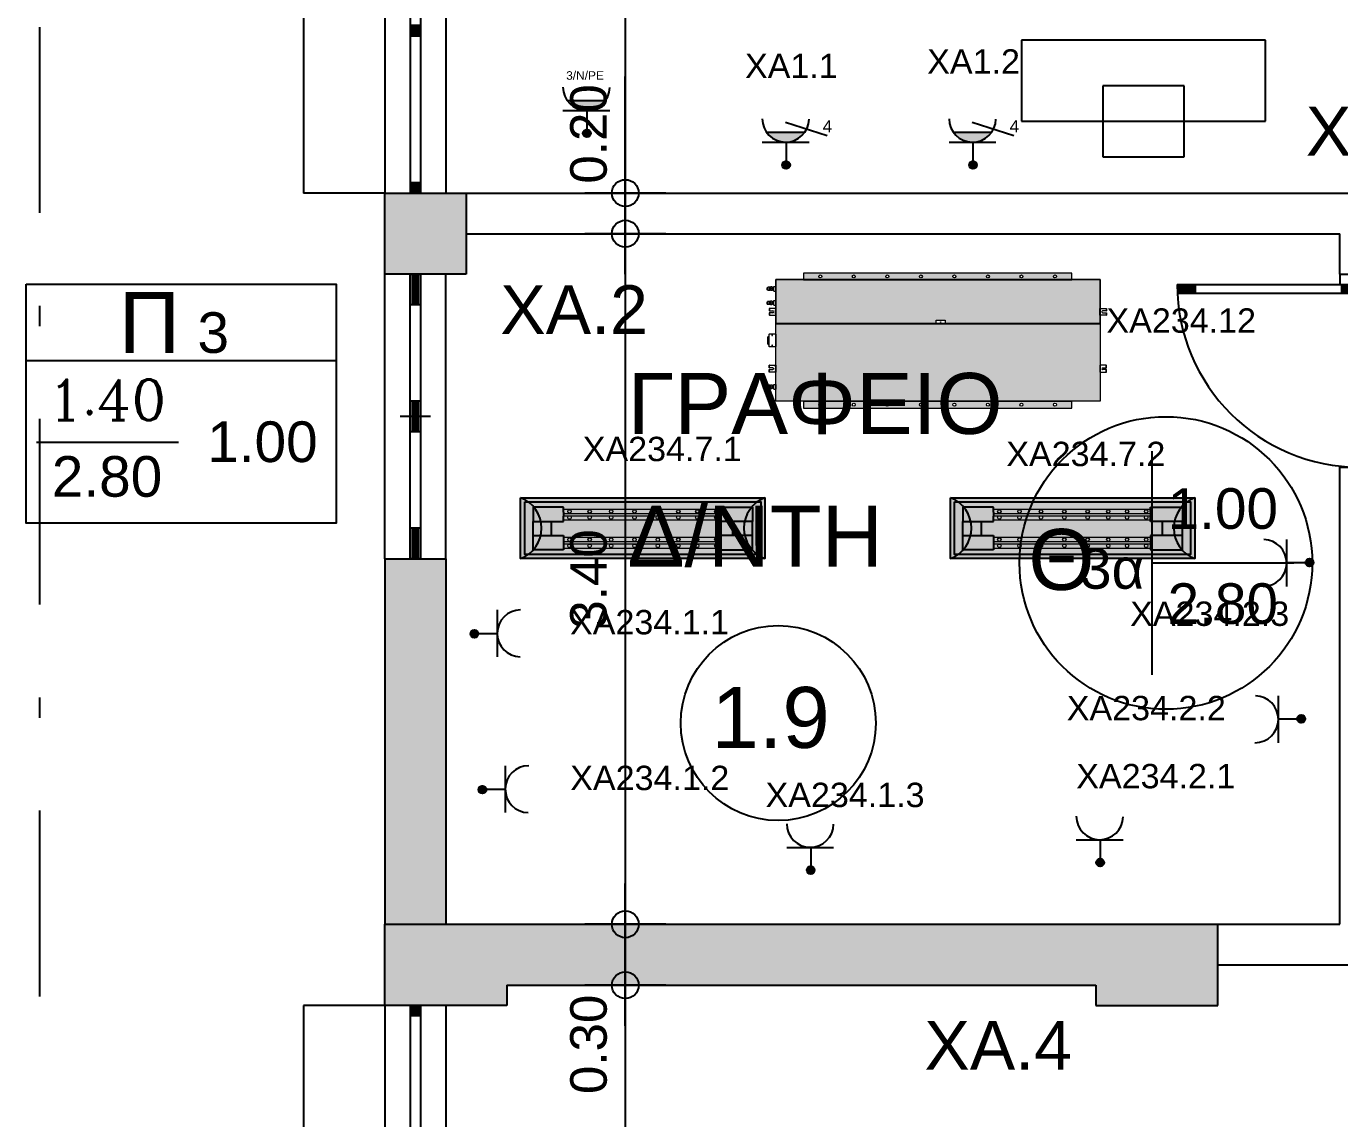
# Model space of a CAD drawing. Header units: metres. Extents: x 0 to 132, y -109 to 310.
# Drawn here: x 20.25 to 26.72, y 111.25 to 116.63 of the extents above; entities that cross this region are included whole.
import ezdxf
from ezdxf.enums import TextEntityAlignment as Align

# ---------------------------------------------------------------- set-up
doc = ezdxf.new("R2010")
doc.units = ezdxf.units.M
doc.header["$LTSCALE"] = 0.036
doc.linetypes.add('DASHDOTX2', pattern=[50.8, 25.4, -12.7, 0, -12.7])
doc.layers.get('0').update_dxf_attribs({"color": 252})
doc.layers.get('Defpoints').update_dxf_attribs({"color": 252})
for name, color, linetype in [('arxitektonika', 254, 'Continuous'), ('DIMBLK', 252, 'Continuous'), ('electext', 20, 'Continuous'), ('Epipla', 252, 'Continuous'), ('HLEK-SYMBOL', 3, 'Continuous'), ('HLEK_FL001_SYMBOLS', 230, 'Continuous'), ('mihanologika text', 20, 'Continuous'), ('Parathira', 252, 'Continuous')]:
    doc.layers.add(name, color=color, linetype=linetype)
doc.layers.add('axel', color=170, linetype='Continuous', lineweight=0)
doc.styles.add('COMU-N', font='arial.ttf')
doc.styles.get("Standard").update_dxf_attribs({"font": 'arial.ttf'})
doc.dimstyles.new('CADWDOT', dxfattribs={"dimscale": 0.1, "dimtxt": 1.8, "dimasz": 0.08, "dimexe": 2, "dimexo": 0, "dimgap": 0.09, "dimtad": 0, "dimrnd": 0.001, "dimzin": 0, "dimdsep": 46, "dimtxsty": 'Standard', "dimblk1": 'ARTDIM', "dimblk2": 'ARTDIM', "dimsah": 1, "dimcen": 0.09, "dimdle": 0.05, "dimse1": 1, "dimse2": 1, "dimadec": 0, "dimazin": 0, "dimtfac": 1, "dimtmove": 0, "dimatfit": 3, "dimldrblk": 'ARTDIM', "dimfxl": 2, "dimtvp": 0.9999, "dimtolj": 1, "dimtzin": 0, "dimarcsym": 0})

# ---------------------------------------------------------------- blocks, each defined once
blk = doc.blocks.new('A$C3D465094')
at = {"layer": 'Parathira'}
for p, q in [((0.175, 0), (0.175, -3.2)), ((0.225, 0), (0.175, 0)), ((0.175, 0), (0.175, -0.05)), ((0.185, 0), (0.185, -0.05)), ((0.195, 0), (0.195, -0.05)), ((0.205, 0), (0.205, -0.05)), ((0.215, 0), (0.215, -0.05)), ((0.225, 0), (0.225, -3.2)), ((0.225, -0.05), (0.225, 0)), ((0.175, -0.05), (0.225, -0.05)), ((0.225, -0.775), (0.175, -0.775)), ((0.175, -0.775), (0.175, -0.825)), ((0.185, -0.775), (0.185, -0.825)), ((0.195, -0.775), (0.195, -0.825)), ((0.205, -0.775), (0.205, -0.825)), ((0.215, -0.775), (0.215, -0.825)), ((0.225, -0.825), (0.225, -0.775)), ((0.175, -0.825), (0.225, -0.825)), ((0.225, -1.575), (0.175, -1.575)), ((0.175, -1.575), (0.175, -1.625)), ((0.185, -1.575), (0.185, -1.625)), ((0.195, -1.575), (0.195, -1.625)), ((0.205, -1.575), (0.205, -1.625)), ((0.215, -1.575), (0.215, -1.625)), ((0.225, -1.625), (0.225, -1.575)), ((0.175, -1.625), (0.225, -1.625)), ((0.225, -2.375), (0.175, -2.375)), ((0.175, -2.375), (0.175, -2.425)), ((0.185, -2.375), (0.185, -2.425)), ((0.195, -2.375), (0.195, -2.425)), ((0.205, -2.375), (0.205, -2.425)), ((0.215, -2.375), (0.215, -2.425)), ((0.225, -2.425), (0.225, -2.375)), ((0.175, -2.425), (0.225, -2.425)), ((0.225, -3.15), (0.175, -3.15)), ((0.175, -3.15), (0.175, -3.2)), ((0.185, -3.15), (0.185, -3.2)), ((0.195, -3.15), (0.195, -3.2)), ((0.205, -3.15), (0.205, -3.2)), ((0.215, -3.15), (0.215, -3.2)), ((0.225, -3.2), (0.225, -3.15)), ((0.175, -3.2), (0.225, -3.2))]:
    blk.add_line(p, q, dxfattribs=at)
blk = doc.blocks.new('A$C4B756684')
at = {"layer": 'Parathira'}
for p, q in [((-0.175, 0), (-0.125, 0)), ((-0.175, -1.4), (-0.175, 0)), ((-0.125, 0), (-0.125, -1.4)), ((-0.165, 0), (-0.165, -0.15)), ((-0.155, 0), (-0.155, -0.15)), ((-0.145, 0), (-0.145, -0.15)), ((-0.135, 0), (-0.135, -0.15)), ((-0.125, -0.15), (-0.175, -0.15)), ((-0.125, -0.625), (-0.175, -0.625)), ((-0.165, -0.625), (-0.165, -0.775)), ((-0.155, -0.625), (-0.155, -0.775)), ((-0.145, -0.625), (-0.145, -0.775)), ((-0.135, -0.625), (-0.135, -0.775)), ((-0.075, -0.7), (-0.225, -0.7)), ((-0.125, -0.775), (-0.175, -0.775)), ((-0.125, -1.25), (-0.175, -1.25)), ((-0.165, -1.25), (-0.165, -1.4)), ((-0.155, -1.25), (-0.155, -1.4)), ((-0.145, -1.25), (-0.145, -1.4)), ((-0.135, -1.25), (-0.135, -1.4)), ((-0.125, -1.4), (-0.175, -1.4))]:
    blk.add_line(p, q, dxfattribs=at)
blk = doc.blocks.new('A$C03CF2789')
at = {"layer": 'Epipla'}
for p, q in [((3.1343, -9.8466), (3.1343, -10.2466)), ((4.3343, -9.8466), (3.1343, -9.8466)), ((4.3343, -10.2466), (4.3343, -9.8466)), ((3.9343, -10.0716), (3.5343, -10.0716)), ((3.5343, -10.0716), (3.5343, -10.4216)), ((3.9343, -10.4216), (3.9343, -10.0716)), ((3.1343, -10.2466), (4.3343, -10.2466)), ((3.5343, -10.4216), (3.9343, -10.4216))]:
    blk.add_line(p, q, dxfattribs=at)
blk = doc.blocks.new('A$C41170526')
at = {"layer": 'Parathira'}
for p, q in [((-0.2, 0), (-0.2, -0.05)), ((0, -0.05), (0, 0)), ((-1, -0.05), (-0.1, -0.05)), ((-0.91, -0.059), (-1, -0.059)), ((-0.91, -0.095), (-0.91, -0.05)), ((-0.2, -0.05), (0, -0.05)), ((-0.19, -0.095), (-0.19, -0.05)), ((-0.1, -0.059), (-0.19, -0.059)), ((-0.1, -0.05), (-0.1, -0.095)), ((-0.91, -0.068), (-0.9998, -0.068)), ((-0.91, -0.077), (-0.9996, -0.077)), ((-0.91, -0.086), (-0.9993, -0.086)), ((-0.1, -0.095), (-0.9989, -0.095)), ((-0.1, -0.068), (-0.19, -0.068)), ((-0.1, -0.077), (-0.19, -0.077)), ((-0.1, -0.086), (-0.19, -0.086)), ((-0.2, -0.95), (0, -0.95)), ((-0.2, -1), (-0.2, -0.95)), ((0, -0.95), (0, -1))]:
    blk.add_line(p, q, dxfattribs=at)
blk.add_arc((-0.1, -0.05), 0.9, 180, 270, dxfattribs=at)
blk = doc.blocks.new('ARTDIM')
at = {"layer": 'DIMBLK'}
for p, q in [((0, -24.9975), (0, 24.9975)), ((-24.9975, 0), (24.9975, 0))]:
    blk.add_line(p, q, dxfattribs=at)
blk.add_circle((0, 0), 8.25, dxfattribs=at)
blk = doc.blocks.new('*D451')
at = {"layer": 'arxitektonika', "color": 0, "lineweight": -2}
blk.add_line((23.2019, 126.1474), (23.2019, 115.8134), dxfattribs=at)
at = {"layer": 'Defpoints', "color": 0, "transparency": 16777216}
for p in [(25.9182, 126.1554), (23.2019, 115.8054), (25.9182, 115.8054)]:
    blk.add_point(p, dxfattribs=at)
at = {"layer": 'arxitektonika', "color": 0, "lineweight": -2, "xscale": 0.008, "yscale": 0.008, "zscale": 0.008}
for p, rotation in [((23.2019, 126.1554), 90), ((23.2019, 115.8054), 270)]:
    blk.add_blockref('ARTDIM', p, dxfattribs=dict(at, rotation=rotation))
at = {"layer": 'arxitektonika', "color": 0, "insert": (23.0219, 120.9804), "char_height": 0.18, "attachment_point": 5, "rotation": 90}
blk.add_mtext('\\A1;10.35', dxfattribs=at)
blk = doc.blocks.new('*D458')
at = {"layer": 'arxitektonika', "color": 0, "lineweight": -2}
blk.add_line((23.2019, 115.5974), (23.2019, 112.2134), dxfattribs=at)
at = {"layer": 'Defpoints', "color": 0, "transparency": 16777216}
for p in [(24.5682, 115.6054), (23.2019, 112.2054), (24.5682, 112.2054)]:
    blk.add_point(p, dxfattribs=at)
at = {"layer": 'arxitektonika', "color": 0, "lineweight": -2, "xscale": 0.008, "yscale": 0.008, "zscale": 0.008}
for p, rotation in [((23.2019, 115.6054), 90), ((23.2019, 112.2054), 270)]:
    blk.add_blockref('ARTDIM', p, dxfattribs=dict(at, rotation=rotation))
at = {"layer": 'arxitektonika', "color": 0, "insert": (23.0219, 113.9054), "char_height": 0.18, "attachment_point": 5, "rotation": 90}
blk.add_mtext('\\A1;3.40', dxfattribs=at)
blk = doc.blocks.new('*D460')
at = {"layer": 'arxitektonika', "color": 0, "lineweight": -2}
for p, q in [((23.2019, 115.8054), (23.2019, 116.38)), ((23.2019, 115.6134), (23.2019, 115.7974))]:
    blk.add_line(p, q, dxfattribs=at)
at = {"layer": 'Defpoints', "color": 0, "transparency": 16777216}
for p in [(23.2019, 115.8054), (24.3682, 115.8054), (24.3682, 115.6054)]:
    blk.add_point(p, dxfattribs=at)
at = {"layer": 'arxitektonika', "color": 0, "lineweight": -2, "xscale": 0.008, "yscale": 0.008, "zscale": 0.008}
for p, rotation in [((23.2019, 115.8054), 90), ((23.2019, 115.6054), 270)]:
    blk.add_blockref('ARTDIM', p, dxfattribs=dict(at, rotation=rotation))
at = {"layer": 'arxitektonika', "color": 0, "insert": (23.0219, 116.0967), "char_height": 0.18, "attachment_point": 5, "rotation": 90}
blk.add_mtext('\\A1;0.20', dxfattribs=at)
blk = doc.blocks.new('*D461')
at = {"layer": 'arxitektonika', "color": 0, "lineweight": -2}
for p, q in [((23.2019, 112.1974), (23.2019, 111.9134)), ((23.2019, 111.9054), (23.2019, 111.3308))]:
    blk.add_line(p, q, dxfattribs=at)
at = {"layer": 'Defpoints', "color": 0, "transparency": 16777216}
for p in [(24.0682, 112.2054), (23.2019, 111.9054), (24.0682, 111.9054)]:
    blk.add_point(p, dxfattribs=at)
at = {"layer": 'arxitektonika', "color": 0, "lineweight": -2, "xscale": 0.008, "yscale": 0.008, "zscale": 0.008}
for p, rotation in [((23.2019, 112.2054), 90), ((23.2019, 111.9054), 270)]:
    blk.add_blockref('ARTDIM', p, dxfattribs=dict(at, rotation=rotation))
at = {"layer": 'arxitektonika', "color": 0, "insert": (23.0219, 111.6141), "char_height": 0.18, "attachment_point": 5, "rotation": 90}
blk.add_mtext('\\A1;0.30', dxfattribs=at)
blk = doc.blocks.new('*D462')
at = {"layer": 'arxitektonika', "color": 0, "lineweight": -2}
blk.add_line((23.2019, 111.8974), (23.2019, 104.8134), dxfattribs=at)
at = {"layer": 'Defpoints', "color": 0, "transparency": 16777216}
for p in [(24.0682, 111.9054), (23.2019, 104.8054), (24.0682, 104.8054)]:
    blk.add_point(p, dxfattribs=at)
at = {"layer": 'arxitektonika', "color": 0, "lineweight": -2, "xscale": 0.008, "yscale": 0.008, "zscale": 0.008}
for p, rotation in [((23.2019, 111.9054), 90), ((23.2019, 104.8054), 270)]:
    blk.add_blockref('ARTDIM', p, dxfattribs=dict(at, rotation=rotation))
at = {"layer": 'arxitektonika', "color": 0, "insert": (23.0219, 108.3554), "char_height": 0.18, "attachment_point": 5, "rotation": 90}
blk.add_mtext('\\A1;7.10', dxfattribs=at)
blk = doc.blocks.new('gJ6_a14')
at = {"linetype": 'Continuous'}
for p, q in [((-0.1176, 0.1119), (0.113, 0.1119)), ((0, 0.1119), (0, 0))]:
    blk.add_line(p, q, dxfattribs=at)
blk.add_arc((-0.0023, 0.2279), 0.1153, 180, 358.95657, dxfattribs=at)
blk = doc.blocks.new('*X789')
at = {"color": 0}
for p, q in [((15.598, 2.587), (15.737, 2.727)), ((15.598, 2.622), (15.702, 2.727)), ((15.601, 2.607), (15.609, 2.616)), ((15.604, 2.646), (15.605, 2.647)), ((15.605, 2.559), (15.765, 2.719)), ((15.605, 2.577), (15.614, 2.585)), ((15.609, 2.652), (15.618, 2.66)), ((15.611, 2.547), (15.618, 2.554)), ((15.614, 2.621), (15.623, 2.63)), ((15.617, 2.536), (15.789, 2.707)), ((15.618, 2.59), (15.627, 2.599)), ((15.623, 2.665), (15.631, 2.674)), ((15.623, 2.559), (15.631, 2.568)), ((15.627, 2.634), (15.636, 2.643)), ((15.627, 2.528), (15.636, 2.537)), ((15.631, 2.603), (15.64, 2.612)), ((15.633, 2.516), (15.808, 2.691)), ((15.636, 2.678), (15.645, 2.687)), ((15.636, 2.572), (15.645, 2.581)), ((15.64, 2.647), (15.649, 2.656)), ((15.64, 2.541), (15.649, 2.55)), ((15.645, 2.616), (15.654, 2.625)), ((15.645, 2.51), (15.654, 2.519)), ((15.649, 2.691), (15.658, 2.7)), ((15.649, 2.585), (15.658, 2.594)), ((15.653, 2.501), (15.824, 2.672)), ((15.654, 2.66), (15.662, 2.669)), ((15.654, 2.554), (15.662, 2.563)), ((15.658, 2.63), (15.667, 2.638)), ((15.658, 2.523), (15.667, 2.532)), ((15.662, 2.705), (15.671, 2.714)), ((15.662, 2.599), (15.671, 2.607)), ((15.664, 2.494), (15.671, 2.501)), ((15.667, 2.674), (15.676, 2.683)), ((15.667, 2.568), (15.676, 2.577)), ((15.671, 2.643), (15.68, 2.652)), ((15.671, 2.537), (15.68, 2.546)), ((15.676, 2.718), (15.678, 2.721)), ((15.676, 2.489), (15.836, 2.648)), ((15.676, 2.612), (15.685, 2.621)), ((15.676, 2.506), (15.685, 2.515)), ((15.68, 2.687), (15.689, 2.696)), ((15.68, 2.581), (15.689, 2.59)), ((15.685, 2.656), (15.693, 2.665)), ((15.685, 2.55), (15.693, 2.559)), ((15.689, 2.625), (15.698, 2.634)), ((15.689, 2.519), (15.698, 2.528)), ((15.693, 2.7), (15.702, 2.709)), ((15.693, 2.594), (15.702, 2.603)), ((15.693, 2.488), (15.702, 2.497)), ((15.698, 2.669), (15.707, 2.678)), ((15.698, 2.563), (15.707, 2.572)), ((15.702, 2.638), (15.711, 2.647)), ((15.702, 2.532), (15.711, 2.541)), ((15.705, 2.482), (15.843, 2.62)), ((15.707, 2.714), (15.715, 2.722)), ((15.707, 2.607), (15.715, 2.616)), ((15.707, 2.501), (15.715, 2.51)), ((15.711, 2.683), (15.72, 2.691)), ((15.711, 2.577), (15.72, 2.585)), ((15.715, 2.652), (15.724, 2.66)), ((15.715, 2.546), (15.724, 2.554)), ((15.72, 2.727), (15.721, 2.728)), ((15.72, 2.621), (15.729, 2.63)), ((15.72, 2.515), (15.729, 2.523)), ((15.724, 2.696), (15.733, 2.705)), ((15.724, 2.59), (15.733, 2.599)), ((15.724, 2.484), (15.733, 2.493)), ((15.729, 2.665), (15.738, 2.674)), ((15.729, 2.559), (15.738, 2.568)), ((15.733, 2.634), (15.742, 2.643)), ((15.733, 2.528), (15.742, 2.537)), ((15.738, 2.709), (15.746, 2.718)), ((15.738, 2.603), (15.746, 2.612)), ((15.738, 2.497), (15.746, 2.506)), ((15.741, 2.482), (15.842, 2.584)), ((15.742, 2.678), (15.751, 2.687)), ((15.742, 2.572), (15.751, 2.581)), ((15.746, 2.647), (15.755, 2.656)), ((15.746, 2.541), (15.755, 2.55)), ((15.751, 2.722), (15.752, 2.724)), ((15.751, 2.616), (15.76, 2.625)), ((15.751, 2.51), (15.76, 2.519)), ((15.755, 2.691), (15.764, 2.7)), ((15.755, 2.585), (15.764, 2.594)), ((15.76, 2.66), (15.768, 2.669)), ((15.76, 2.554), (15.768, 2.563)), ((15.764, 2.63), (15.773, 2.638)), ((15.764, 2.523), (15.773, 2.532)), ((15.768, 2.705), (15.777, 2.714)), ((15.768, 2.599), (15.777, 2.607)), ((15.768, 2.493), (15.777, 2.501)), ((15.773, 2.674), (15.782, 2.683)), ((15.773, 2.568), (15.782, 2.577)), ((15.777, 2.643), (15.786, 2.652)), ((15.777, 2.537), (15.786, 2.546)), ((15.782, 2.612), (15.791, 2.621)), ((15.782, 2.506), (15.791, 2.515)), ((15.786, 2.687), (15.795, 2.696)), ((15.786, 2.581), (15.795, 2.59)), ((15.791, 2.656), (15.799, 2.665)), ((15.791, 2.55), (15.799, 2.559)), ((15.795, 2.625), (15.804, 2.634)), ((15.795, 2.519), (15.804, 2.528)), ((15.799, 2.594), (15.808, 2.603)), ((15.804, 2.669), (15.813, 2.678)), ((15.804, 2.563), (15.813, 2.572)), ((15.808, 2.638), (15.817, 2.647)), ((15.808, 2.532), (15.817, 2.541)), ((15.813, 2.607), (15.822, 2.616)), ((15.817, 2.577), (15.826, 2.585)), ((15.822, 2.652), (15.83, 2.66)), ((15.822, 2.546), (15.83, 2.554)), ((15.826, 2.621), (15.835, 2.63)), ((15.83, 2.59), (15.839, 2.599)), ((15.835, 2.559), (15.835, 2.56)), ((15.839, 2.634), (15.84, 2.635)), ((15.844, 2.603), (15.844, 2.603))]:
    blk.add_line(p, q, dxfattribs=at)
blk = doc.blocks.new('GJ6_A78')
at = {"layer": 'HLEK-SYMBOL', "color": 0, "linetype": 'Continuous'}
blk.add_circle((0, 0), 0.0989, dxfattribs=at)
at = {"layer": 'HLEK-SYMBOL', "color": 0, "xscale": 0.8, "yscale": 0.8, "zscale": 0.8}
blk.add_blockref('*X789', (-12.576, -2.084), dxfattribs=at)
blk = doc.blocks.new('priza')
at = {"layer": 'HLEK_FL001_SYMBOLS', "rotation": 180}
blk.add_blockref('gJ6_a14', (87.4, -100.4952), dxfattribs=at)
at = {"layer": 'HLEK_FL001_SYMBOLS', "xscale": 0.1951472641207488, "yscale": 0.1951472641207488, "zscale": 0.1951472641207488}
blk.add_blockref('GJ6_A78', (87.4, -100.4953), dxfattribs=at)
blk = doc.blocks.new('priza tetrapli stegani')
at = {"layer": 'HLEK_FL001_SYMBOLS', "ltscale": 5}
h = blk.add_hatch(color=256, dxfattribs=at)
h.dxf.hatch_style = 1
h.paths.add_polyline_path([(443.2002, -18.9901, 0.523538), (443.3897, -18.9901)])
for p, q in [((443.2939, -18.9411), (443.4989, -19.0065)), ((443.2002, -18.9901), (443.3897, -18.9901))]:
    blk.add_line(p, q, dxfattribs=at)
at = {"layer": 'HLEK_FL001_SYMBOLS', "rotation": 180}
blk.add_blockref('priza', (530.6972, -119.6475), dxfattribs=at)
at = {"layer": 'HLEK_FL001_SYMBOLS', "ltscale": 5}
blk.add_text('4', height=0.06, dxfattribs=at).set_placement((443.4774, -18.9916))
blk = doc.blocks.new('priza biomixaniki')
at = {"layer": 'HLEK_FL001_SYMBOLS', "ltscale": 5}
h = blk.add_hatch(color=256, dxfattribs=at)
h.dxf.hatch_style = 1
h.paths.add_polyline_path([(443.2002, -18.3534, 0.523538), (443.3897, -18.3534)])
blk.add_line((443.2002, -18.3534), (443.3897, -18.3534), dxfattribs=at)
at = {"layer": 'HLEK_FL001_SYMBOLS', "rotation": 180}
blk.add_blockref('priza', (530.6972, -119.0108), dxfattribs=at)
at = {"layer": 'HLEK_FL001_SYMBOLS', "ltscale": 5}
blk.add_text('3/N/PE', height=0.042, dxfattribs=at).set_placement((443.1953, -18.2517))
blk = doc.blocks.new('led 2x32W 1200x300mm aplo')
at = {"layer": 'HLEK_FL001_SYMBOLS', "linetype": 'Continuous', "lineweight": 0}
h = blk.add_hatch(color=256, dxfattribs=at)
h.dxf.hatch_style = 1
h.paths.add_polyline_path([(45.0962, 61.906), (45.0962, 61.606), (46.2983, 61.606), (46.2983, 61.906)])
h.paths.add_polyline_path([(46.2783, 61.886), (46.2783, 61.626), (45.1162, 61.626), (45.1162, 61.886)], flags=16)
h = blk.add_hatch(color=21, dxfattribs=at)
h.dxf.hatch_style = 1
h.paths.add_polyline_path([(45.1162, 61.626), (46.2783, 61.626), (46.2783, 61.886), (45.1162, 61.886)])
at = {"layer": 'HLEK_FL001_SYMBOLS'}
for p, q in [((45.3071, 61.8596), (45.1571, 61.8596)), ((45.1571, 61.8596), (45.1571, 61.7896)), ((45.3071, 61.8346), (45.3071, 61.8596)), ((45.3071, 61.8346), (45.3071, 61.8146)), ((45.3071, 61.7896), (45.3071, 61.8146)), ((46.0811, 61.8596), (46.2374, 61.8596)), ((46.0811, 61.8346), (46.0811, 61.8596)), ((46.0811, 61.8346), (46.0811, 61.8146)), ((46.0811, 61.7896), (46.0811, 61.8146)), ((46.2374, 61.8596), (46.2374, 61.7896)), ((45.1571, 61.7896), (45.3071, 61.7896)), ((45.1571, 61.7196), (45.1571, 61.7896)), ((45.2471, 61.7896), (45.2471, 61.7196)), ((46.2374, 61.7896), (46.0811, 61.7896)), ((46.1387, 61.7896), (46.1387, 61.7196)), ((46.2374, 61.7196), (46.2374, 61.7896)), ((45.1571, 61.6496), (45.1571, 61.7196)), ((45.1571, 61.7196), (45.3071, 61.7196)), ((45.3071, 61.7196), (45.3071, 61.6946)), ((45.3071, 61.6946), (45.3071, 61.6746)), ((45.3071, 61.6746), (45.3071, 61.6496)), ((46.0811, 61.7196), (46.0811, 61.6946)), ((46.2374, 61.7196), (46.0811, 61.7196)), ((46.0811, 61.6946), (46.0811, 61.6746)), ((46.0811, 61.6746), (46.0811, 61.6496)), ((46.2374, 61.6496), (46.2374, 61.7196)), ((45.3071, 61.6496), (45.1571, 61.6496)), ((46.0811, 61.6496), (46.2374, 61.6496))]:
    blk.add_line(p, q, dxfattribs=at)
at = {"layer": 'HLEK_FL001_SYMBOLS', "linetype": 'Continuous', "lineweight": 0}
for p, q in [((45.307, 61.85), (46.0811, 61.85)), ((45.307, 61.8291), (46.0811, 61.8291)), ((45.307, 61.8176), (46.0811, 61.8176)), ((45.307, 61.7966), (46.0811, 61.7966)), ((45.307, 61.7115), (46.0811, 61.7115)), ((45.307, 61.6905), (46.0811, 61.6905)), ((45.307, 61.6791), (46.0811, 61.6791)), ((45.307, 61.6581), (46.0811, 61.6581))]:
    blk.add_line(p, q, dxfattribs=at)
at = {"layer": 'HLEK_FL001_SYMBOLS'}
for points in [[(45.0962, 61.906), (46.2983, 61.906), (46.2983, 61.606), (45.0962, 61.606)], [(45.1162, 61.886), (46.2783, 61.886), (46.2783, 61.626), (45.1162, 61.626)]]:
    blk.add_lwpolyline(points, close=True, dxfattribs=at)
at = {"layer": 'HLEK_FL001_SYMBOLS', "linetype": 'Continuous', "lineweight": 0}
for centre in [(45.3367, 61.8385), (45.3367, 61.8084), (45.4356, 61.8385), (45.4356, 61.8084), (45.5416, 61.8385), (45.5416, 61.8084), (45.6566, 61.8385), (45.6566, 61.8084), (45.7717, 61.8385), (45.7717, 61.8084), (45.8726, 61.8385), (45.8726, 61.8084), (45.9654, 61.8385), (45.9654, 61.8084), (46.0592, 61.8385), (46.0592, 61.8084), (45.3367, 61.6996), (45.3367, 61.6689), (45.4356, 61.6996), (45.4356, 61.6689), (45.5416, 61.6996), (45.5416, 61.6689), (45.6566, 61.6996), (45.6566, 61.6689), (45.7717, 61.6996), (45.7717, 61.6689), (45.8726, 61.6996), (45.8726, 61.6689), (45.9654, 61.6996), (45.9654, 61.6689), (46.0592, 61.6996), (46.0592, 61.6689)]:
    blk.add_circle(centre, 0.00855, dxfattribs=at)
at = {"layer": 'HLEK_FL001_SYMBOLS'}
for centre, start, end in [((45.0387, 61.756), 290.97637, 69.02363), ((46.3558, 61.756), 110.97637, 249.02363)]:
    blk.add_arc(centre, 0.1606, start, end, dxfattribs=at)
blk = doc.blocks.new('A$C5A126718')
at = {"layer": 'axel'}
for p, q in [((-0.0317, 0.0343), (-0.0317, 0.0321)), ((-0.0301, 0.0343), (-0.0317, 0.0343)), ((-0.0317, 0.0321), (-0.0317, 0.0236)), ((-0.0317, 0.0321), (-0.0301, 0.0321)), ((-0.0317, 0.0236), (-0.0301, 0.0236)), ((-0.0317, 0.0236), (-0.0317, 0.0214)), ((-0.0301, 0.0214), (-0.0317, 0.0214)), ((-0.0301, 0.0129), (-0.0317, 0.0129)), ((-0.0317, 0.0129), (-0.0317, 0.0107)), ((-0.0317, 0.0107), (-0.0301, 0.0107)), ((-0.0317, 0.0107), (-0.0317, 0.0021)), ((-0.0317, 0.0021), (-0.0301, 0.0021)), ((-0.0317, 0.0021), (-0.0317, 0)), ((-0.0301, 0), (-0.0317, 0)), ((-0.0012, 0.0343), (-0.0301, 0.0343)), ((-0.0301, 0.0343), (-0.0301, 0.0321)), ((-0.0301, 0.0321), (-0.0301, 0.0236)), ((-0.0301, 0.0236), (-0.0301, 0.0214)), ((-0.0301, 0.0214), (-0.0131, 0.0214)), ((-0.0301, 0.0129), (-0.0301, 0.0107)), ((-0.0131, 0.0129), (-0.0301, 0.0129)), ((-0.0301, 0.0107), (-0.0301, 0.0021)), ((-0.0301, 0.0021), (-0.0301, 0)), ((-0.0301, 0), (-0.0012, 0)), ((-0.0012, 0.0343), (0, 0.0343)), ((-0.0012, 0.0343), (-0.0012, 0.033)), ((-0.0012, 0.033), (-0.0012, 0.03)), ((-0.0012, 0.03), (-0.0012, 0.0271)), ((-0.0012, 0.0271), (0, 0.0271)), ((-0.0012, 0.027), (-0.0012, 0.0271)), ((-0.0012, 0.0073), (-0.0012, 0.027)), ((-0.0012, 0.0071), (-0.0012, 0.0073)), ((-0.0012, 0.0071), (0, 0.0071)), ((-0.0012, 0.0071), (-0.0012, 0.0043)), ((-0.0012, 0.0043), (-0.0012, 0.0013)), ((-0.0012, 0.0013), (-0.0012, 0)), ((-0.0012, 0), (0, 0)), ((0.0004, 0.0271), (0.0004, 0.0343)), ((0.0004, 0.0271), (0.0004, 0.0343)), ((0.0004, 0.0211), (0.0004, 0.0271)), ((0.0004, 0.0211), (0.0004, 0.0271)), ((0.0004, 0.0207), (0.0004, 0.0211)), ((0.0004, 0.0207), (0.0004, 0.0211)), ((0.0004, 0.0186), (0.0004, 0.0207)), ((0.0004, 0.0186), (0.0004, 0.0207)), ((0.0004, 0.0157), (0.0004, 0.0186)), ((0.0004, 0.0157), (0.0004, 0.0186)), ((0.0004, 0.0136), (0.0004, 0.0157)), ((0.0004, 0.0136), (0.0004, 0.0157)), ((0.0004, 0.0132), (0.0004, 0.0136)), ((0.0004, 0.0132), (0.0004, 0.0136)), ((0.0004, 0.0071), (0.0004, 0.0132)), ((0.0004, 0.0071), (0.0004, 0.0132)), ((0.0004, 0), (0.0004, 0.0071)), ((0.0004, 0), (0.0004, 0.0071))]:
    blk.add_line(p, q, dxfattribs=at)
blk.add_arc((-0.0131, 0.0171), 0.00429, 270, 90, dxfattribs=at)
blk = doc.blocks.new('A$C3A54651E')
at = {"layer": 'axel'}
for p, q in [((0.0091, 0.0228), (0, 0.0228)), ((0, 0.0228), (0, 0)), ((0.0091, 0), (0, 0)), ((0.0091, 0), (0.0091, 0.0228)), ((0.0091, 0.0171), (0.0162, 0.0171)), ((0.0091, 0.0057), (0.0162, 0.0057)), ((0.0162, 0.019), (0.0166, 0.0193)), ((0.0162, 0.0038), (0.0162, 0.019)), ((0.0162, 0.0038), (0.0166, 0.0035)), ((0.0166, 0.0035), (0.0166, 0.0193)), ((0.0166, 0.0193), (0.0184, 0.0193)), ((0.0166, 0.0035), (0.0184, 0.0035)), ((0.0184, 0.02), (0.0184, 0.0199)), ((0.0184, 0.02), (0.0184, 0.02)), ((0.0184, 0.0199), (0.0184, 0.0193)), ((0.0184, 0.0193), (0.0184, 0.0153)), ((0.0184, 0.0153), (0.0184, 0.0067)), ((0.0184, 0.0067), (0.0184, 0.0035)), ((0.0184, 0.0035), (0.0184, 0.0028)), ((0.0184, 0.0028), (0.0184, 0.0028)), ((0.0191, 0.0202), (0.0254, 0.0202)), ((0.0191, 0.0197), (0.0254, 0.0197)), ((0.0191, 0.0109), (0.0254, 0.0109)), ((0.0191, 0.0026), (0.0254, 0.0026)), ((0.0262, 0.0199), (0.0262, 0.02)), ((0.0262, 0.02), (0.0262, 0.02)), ((0.0262, 0.0182), (0.0262, 0.0199)), ((0.0262, 0.0153), (0.0262, 0.0182)), ((0.0262, 0.0182), (0.0284, 0.0182)), ((0.0262, 0.0067), (0.0262, 0.0153)), ((0.0262, 0.0046), (0.0262, 0.0067)), ((0.0262, 0.0028), (0.0262, 0.0046)), ((0.0262, 0.0046), (0.0284, 0.0046)), ((0.0262, 0.0028), (0.0262, 0.0028)), ((0.0284, 0.0193), (0.037, 0.0193)), ((0.0284, 0.0182), (0.0284, 0.0193)), ((0.0284, 0.0046), (0.0284, 0.0182)), ((0.0284, 0.0035), (0.0284, 0.0046)), ((0.0284, 0.0035), (0.037, 0.0035)), ((0.037, 0.0035), (0.037, 0.0193)), ((0.0373, 0.019), (0.037, 0.0193)), ((0.0373, 0.0037), (0.037, 0.0035)), ((0.0373, 0.0182), (0.0373, 0.019)), ((0.0373, 0.0046), (0.0373, 0.0182)), ((0.0373, 0.0182), (0.0403, 0.0182)), ((0.0373, 0.0037), (0.0373, 0.0046)), ((0.0373, 0.0046), (0.0403, 0.0046)), ((0.0403, 0.0046), (0.0403, 0.0182)), ((0.0423, 0.0162), (0.0403, 0.0182)), ((0.0423, 0.0066), (0.0403, 0.0046)), ((0.0423, 0.0066), (0.0423, 0.0162))]:
    blk.add_line(p, q, dxfattribs=at)
for points in [[(0.0191, 0.0202, 0.004311), (0.019, 0.0202, 0.005535), (0.0188, 0.0202, 0.007292), (0.0187, 0.0201, 0.009929), (0.0186, 0.0201), (0.0186, 0.0201, 0.019665), (0.0185, 0.02, 0.032685), (0.0184, 0.02, 0.060642), (0.0184, 0.02), (0.0184, 0.02)], [(0.0184, 0.0199, 0.159929), (0.0184, 0.0199, 0.090191), (0.0184, 0.0199, 0.0462), (0.0184, 0.0199, 0.02623), (0.0185, 0.0198), (0.0186, 0.0198, 0.013719), (0.0187, 0.0198, 0.009481), (0.0188, 0.0198, 0.006867), (0.0189, 0.0197, 0.005151), (0.0191, 0.0197)], [(0.0191, 0.0197, 0.015295), (0.0188, 0.0186, 0.017604), (0.0186, 0.0175), (0.0185, 0.0169, 0.02245), (0.0184, 0.0158), (0.0184, 0.0153)], [(0.0184, 0.0153, 0.023182), (0.0184, 0.0142, 0.022013), (0.0186, 0.0131), (0.0187, 0.0125, 0.017076), (0.0189, 0.0114), (0.0191, 0.0109)], [(0.0191, 0.0109, 0.016103), (0.0188, 0.0098, 0.018613), (0.0186, 0.0088), (0.0185, 0.0083, 0.023826), (0.0184, 0.0072), (0.0184, 0.0067)], [(0.0184, 0.0067, 0.024647), (0.0184, 0.0057, 0.023359), (0.0186, 0.0046), (0.0187, 0.0041, 0.018023), (0.0189, 0.0031), (0.0191, 0.0026)], [(0.0191, 0.0026, -0.004311), (0.019, 0.0026, -0.005535), (0.0188, 0.0026, -0.007292), (0.0187, 0.0027, -0.009929), (0.0186, 0.0027), (0.0186, 0.0027, -0.019665), (0.0185, 0.0027, -0.032685), (0.0184, 0.0028, -0.060642), (0.0184, 0.0028), (0.0184, 0.0028)], [(0.0262, 0.02, 0.102242), (0.0262, 0.02, 0.051435), (0.0261, 0.02, 0.028507), (0.0261, 0.0201, 0.01755), (0.026, 0.0201), (0.0259, 0.0201, 0.009159), (0.0258, 0.0201, 0.006785), (0.0257, 0.0202, 0.005184), (0.0255, 0.0202), (0.0254, 0.0202)], [(0.0254, 0.0197, 0.004812), (0.0256, 0.0197, 0.00636), (0.0258, 0.0198, 0.008685), (0.0259, 0.0198, 0.012384), (0.026, 0.0198), (0.0261, 0.0198, 0.023143), (0.0261, 0.0199, 0.039656), (0.0262, 0.0199, 0.07579), (0.0262, 0.0199, 0.144125), (0.0262, 0.0199)], [(0.0262, 0.0153, 0.023214), (0.0262, 0.0164, 0.02204), (0.026, 0.0175), (0.0259, 0.018, 0.017046), (0.0256, 0.0191), (0.0254, 0.0197)], [(0.0254, 0.0109, 0.01528), (0.0258, 0.012, 0.017585), (0.026, 0.013), (0.0261, 0.0136, 0.022468), (0.0262, 0.0147), (0.0262, 0.0153)], [(0.0262, 0.0067, 0.024685), (0.0262, 0.0078, 0.023392), (0.026, 0.0088), (0.0259, 0.0093, 0.017988), (0.0256, 0.0103), (0.0254, 0.0109)], [(0.0254, 0.0026, 0.016073), (0.0258, 0.0036, 0.018575), (0.026, 0.0046), (0.0261, 0.0052, 0.023861), (0.0262, 0.0062), (0.0262, 0.0067)], [(0.0262, 0.0028, -0.102242), (0.0262, 0.0028, -0.051435), (0.0261, 0.0028, -0.028507), (0.0261, 0.0027, -0.01755), (0.026, 0.0027), (0.0259, 0.0027, -0.009159), (0.0258, 0.0026, -0.006785), (0.0257, 0.0026, -0.005184), (0.0255, 0.0026), (0.0254, 0.0026)]]:
    blk.add_lwpolyline(points, format="xyb", dxfattribs=at)
blk = doc.blocks.new('A$C531E15D6')
at = {"layer": 'axel'}
for p, q in [((-0.0003, 0.0241), (-0.0003, -0.0359)), ((-0.0003, 0.0241), (0.0009, 0.0241)), ((-0.0003, 0.0134), (0, 0.0134)), ((-0.0003, 0.0113), (0, 0.0113)), ((-0.0003, 0.0066), (-0.0003, 0.0031)), ((-0.0003, 0.0066), (-0.0003, 0.0031)), ((0, 0.0059), (-0.0003, 0.0059)), ((-0.0003, 0.0031), (-0.0003, -0.0276)), ((0.0021, 0.0241), (0, 0.022)), ((0, 0.0059), (0, 0.022)), ((0, -0.0059), (0, 0.0059)), ((0, -0.0059), (0, 0.0059)), ((0.0012, 0.0241), (0.0009, 0.0241)), ((0.0012, 0.0241), (0.0009, 0.0241)), ((0.0012, 0.0241), (0.0021, 0.0241)), ((0.0021, 0.0241), (0.0321, 0.0241)), ((0.0021, 0.0241), (0.0321, 0.0241)), ((0.0321, 0.0241), (0.0343, 0.022)), ((0.0343, 0.022), (0.0343, 0.0134)), ((0.0343, 0.022), (0.0343, 0.0134)), ((0.0343, 0.0134), (0.0343, -0.0251)), ((0.0343, 0.0134), (0.0343, -0.0251)), ((0.038, 0.0127), (0.0343, 0.0128)), ((0.0347, 0.0056), (0.0343, 0.0056)), ((0.0347, 0.0056), (0.0347, -0.0059)), ((0.0357, 0.0099), (0.0357, 0.0045)), ((0.04, 0.0099), (0.0357, 0.0099)), ((0.0357, 0.0045), (0.0357, 0.0038)), ((0.0357, 0.0045), (0.0357, 0.0038)), ((0.0357, 0.0038), (0.0357, -0.0059)), ((0.0357, 0.0038), (0.0357, -0.0059)), ((0.038, 0.0127), (0.038, 0.0099)), ((0.04, 0.0099), (0.04, -0.0059)), ((0, -0.0176), (-0.0003, -0.0176)), ((-0.0003, -0.023), (0, -0.023)), ((-0.0003, -0.0251), (0, -0.0251)), ((-0.0003, -0.0276), (-0.0003, -0.0312)), ((-0.0003, -0.0276), (-0.0003, -0.0312)), ((-0.0003, -0.0359), (0.0021, -0.0359)), ((0, -0.0176), (0, -0.0059)), ((0, -0.0176), (0, -0.0059)), ((0, -0.0337), (0, -0.0176)), ((0.0021, -0.0359), (0, -0.0337)), ((0.0321, -0.0359), (0.0021, -0.0359)), ((0.0321, -0.0359), (0.0021, -0.0359)), ((0.0343, -0.0337), (0.0321, -0.0359)), ((0.0347, -0.0173), (0.0343, -0.0173)), ((0.038, -0.0244), (0.0343, -0.0245)), ((0.0343, -0.0251), (0.0343, -0.0337)), ((0.0343, -0.0251), (0.0343, -0.0337)), ((0.0347, -0.0059), (0.0347, -0.0173)), ((0.0357, -0.0059), (0.0357, -0.0155)), ((0.0357, -0.0059), (0.0357, -0.0155)), ((0.0357, -0.0155), (0.0357, -0.0162)), ((0.0357, -0.0155), (0.0357, -0.0162)), ((0.0357, -0.0162), (0.0357, -0.0216)), ((0.04, -0.0216), (0.0357, -0.0216)), ((0.038, -0.0244), (0.038, -0.0216)), ((0.04, -0.0059), (0.04, -0.0216))]:
    blk.add_line(p, q, dxfattribs=at)
for centre, radius in [((0.0171, 0.0199), 0.00214), ((0.0171, 0.0199), 0.00111), ((0.0171, -0.0316), 0.00214), ((0.0171, -0.0316), 0.00111)]:
    blk.add_circle(centre, radius, dxfattribs=at)
for centre, radius, start, end in [((0.0321, 0.022), 0.00214, 0, 90), ((0.0346, 0.0045), 0.00107, 0, 89.54164), ((0.0321, -0.0337), 0.00214, 270, 0), ((0.0346, -0.0162), 0.00107, 270.45836, 0)]:
    blk.add_arc(centre, radius, start, end, dxfattribs=at)
blk = doc.blocks.new('FCU 10 KANALATO')
at = {"layer": 'axel'}
for color, points in [(150, [(47986.6743, 13560.1633), (47986.6743, 13560.0206), (47986.6751, 13560.0206), (47986.6751, 13560.0135), (47986.6751, 13560.0074), (47986.6751, 13560.007), (47986.6751, 13560.002), (47986.6751, 13559.9935), (47986.6751, 13559.9863), (47986.6743, 13559.9863), (47986.6743, 13559.782), (47987.7792, 13559.782), (47988.2671, 13559.782), (47988.2671, 13559.782), (47988.2704, 13559.782), (47988.2704, 13560.1633)]), (151, [(47988.2705, 13559.5646), (47988.2705, 13559.5982), (47988.2705, 13559.5982), (47988.2705, 13559.621), (47988.2705, 13559.621), (47988.2705, 13559.6682), (47988.2705, 13559.6682), (47988.2705, 13559.691), (47988.2705, 13559.691), (47988.2705, 13559.7061), (47988.2705, 13559.7061), (47988.2705, 13559.7132), (47988.2705, 13559.7193), (47988.2705, 13559.7196), (47988.2705, 13559.7246), (47988.2705, 13559.7332), (47988.2705, 13559.7403), (47988.2705, 13559.7403), (47988.2705, 13559.7785), (47987.4805, 13559.7785), (47987.4805, 13559.7638), (47987.4362, 13559.7638), (47987.4362, 13559.7785), (47986.6743, 13559.7785), (47986.6743, 13559.7403), (47986.6751, 13559.7403), (47986.6751, 13559.7332), (47986.6751, 13559.7271), (47986.6751, 13559.7218), (47986.6751, 13559.7193), (47986.6751, 13559.7132), (47986.6751, 13559.7061), (47986.6743, 13559.7061), (47986.6743, 13559.5646)])]:
    blk.add_hatch(color=color, dxfattribs=at).paths.add_polyline_path(points)
h = blk.add_hatch(color=211, dxfattribs=at)
h.paths.add_polyline_path([(47988.1338, 13560.164), (47988.1338, 13560.197), (47986.8138, 13560.197), (47986.8138, 13560.164)])
h.paths.add_polyline_path([(47987.5563, 13560.1878, -1), (47987.5563, 13560.1731, -1)], flags=16)
h.paths.add_polyline_path([(47987.3913, 13560.1731, -1), (47987.3913, 13560.1878, -1)], flags=16)
h.paths.add_polyline_path([(47987.7213, 13560.1878, -1), (47987.7213, 13560.1731, -1)], flags=16)
h.paths.add_polyline_path([(47987.2263, 13560.1731, -1), (47987.2263, 13560.1878, -1)], flags=16)
h.paths.add_polyline_path([(47987.8863, 13560.1878, -1), (47987.8863, 13560.1731, -1)], flags=16)
h.paths.add_polyline_path([(47987.0613, 13560.1731, -1), (47987.0613, 13560.1878, -1)], flags=16)
h.paths.add_polyline_path([(47988.0513, 13560.1878, -1), (47988.0513, 13560.1731, -1)], flags=16)
h.paths.add_polyline_path([(47986.8963, 13560.1731, -1), (47986.8963, 13560.1878, -1)], flags=16)
h = blk.add_hatch(color=211, dxfattribs=at)
h.paths.add_polyline_path([(47988.1338, 13559.5327), (47988.1338, 13559.5657), (47986.8138, 13559.5657), (47986.8138, 13559.5327)])
h.paths.add_polyline_path([(47987.5563, 13559.5565, -1), (47987.5563, 13559.5418, -1)], flags=16)
h.paths.add_polyline_path([(47987.3913, 13559.5418, -1), (47987.3913, 13559.5565, -1)], flags=16)
h.paths.add_polyline_path([(47987.7213, 13559.5565, -1), (47987.7213, 13559.5418, -1)], flags=16)
h.paths.add_polyline_path([(47987.2263, 13559.5418, -1), (47987.2263, 13559.5565, -1)], flags=16)
h.paths.add_polyline_path([(47987.8863, 13559.5565, -1), (47987.8863, 13559.5418, -1)], flags=16)
h.paths.add_polyline_path([(47987.0613, 13559.5418, -1), (47987.0613, 13559.5565, -1)], flags=16)
h.paths.add_polyline_path([(47988.0513, 13559.5565, -1), (47988.0513, 13559.5418, -1)], flags=16)
h.paths.add_polyline_path([(47986.8963, 13559.5418, -1), (47986.8963, 13559.5565, -1)], flags=16)
for p, q in [((47986.6743, 13559.782), (47987.7792, 13559.782)), ((47986.6743, 13559.7804), (47987.7792, 13559.7804)), ((47986.6743, 13559.78), (47987.7816, 13559.78)), ((47987.7349, 13559.7785), (47986.6743, 13559.7785)), ((47987.4362, 13559.7785), (47987.4362, 13559.78)), ((47987.4362, 13559.7638), (47987.4362, 13559.7785)), ((47987.4362, 13559.766), (47987.4805, 13559.766)), ((47987.4805, 13559.7638), (47987.4362, 13559.7638)), ((47987.4805, 13559.7785), (47987.4805, 13559.78)), ((47987.4805, 13559.7785), (47987.4805, 13559.7638)), ((47988.2705, 13559.7785), (47987.7329, 13559.7785)), ((47987.7792, 13559.782), (47988.2671, 13559.782)), ((47987.7792, 13559.7804), (47988.2705, 13559.7804)), ((47987.7792, 13559.78), (47988.2705, 13559.78))]:
    blk.add_line(p, q, dxfattribs=at)
for points in [[(47986.6743, 13560.1633), (47988.2704, 13560.1633), (47988.2704, 13559.782), (47986.6743, 13559.782)], [(47986.6743, 13560.1633), (47988.2705, 13560.1633), (47988.2705, 13559.5646), (47986.6743, 13559.5646)], [(47986.6743, 13559.5646), (47988.2705, 13559.5646), (47988.2705, 13559.7785), (47986.6743, 13559.7785)]]:
    blk.add_lwpolyline(points, close=True, dxfattribs=at)
at = {"layer": 'axel', "linetype": 'Continuous'}
for points in [[(47986.8138, 13560.164), (47988.1338, 13560.164), (47988.1338, 13560.197), (47986.8138, 13560.197)], [(47986.8138, 13559.5327), (47988.1338, 13559.5327), (47988.1338, 13559.5657), (47986.8138, 13559.5657)]]:
    blk.add_lwpolyline(points, close=True, dxfattribs=at)
for centre in [(47986.8963, 13560.1805), (47987.0613, 13560.1805), (47987.2263, 13560.1805), (47987.3913, 13560.1805), (47987.5563, 13560.1805), (47987.7213, 13560.1805), (47987.8863, 13560.1805), (47988.0513, 13560.1805), (47986.8963, 13559.5492), (47987.0613, 13559.5492), (47987.2263, 13559.5492), (47987.3913, 13559.5492), (47987.5563, 13559.5492), (47987.7213, 13559.5492), (47987.8863, 13559.5492), (47988.0513, 13559.5492)]:
    blk.add_circle(centre, 0.00739, dxfattribs=at)
at = {"layer": 'axel'}
blk.add_circle((47987.4583, 13559.7731), 0.00111, dxfattribs=at)
at = {"xscale": -1, "rotation": 180}
for name, p in [('A$C3A54651E', (47988.2705, 13560.1043)), ('A$C531E15D6', (47988.2708, 13559.8575)), ('A$C5A126718', (47986.6746, 13559.7403)), ('A$C3A54651E', (47988.2705, 13559.691)), ('A$C3A54651E', (47988.2705, 13559.621))]:
    blk.add_blockref(name, p, dxfattribs=at)
blk.add_blockref('A$C5A126718', (47986.6746, 13559.9863))
at = {"xscale": -1}
blk.add_blockref('A$C5A126718', (47988.271, 13559.9863), dxfattribs=at)
at = {"rotation": 180}
blk.add_blockref('A$C5A126718', (47988.271, 13559.7403), dxfattribs=at)

msp = doc.modelspace()

# ---------------------------------------------------------------- hatches: boundary and pattern name
at = {"layer": 'arxitektonika'}
for points in [[(22.4182, 115.8054), (22.0182, 115.8054), (22.0182, 115.4054), (22.4182, 115.4054)], [(22.3182, 114.0054), (22.0182, 114.0054), (22.0182, 112.2054), (22.3182, 112.2054)], [(22.0182, 112.2054), (22.0182, 111.8054), (22.6182, 111.8054), (22.6182, 111.9054), (25.5182, 111.9054), (25.5182, 111.8054), (26.1182, 111.8054), (26.1182, 112.2054)]]:
    msp.add_hatch(color=256, dxfattribs=at).paths.add_polyline_path(points)

# ---------------------------------------------------------------- linework, layer by layer
for p, q in [((21.6182, 119.0054), (21.6182, 115.8054)), ((22.0182, 119.0054), (22.0182, 115.8054)), ((22.3182, 119.0054), (22.3182, 115.8054)), ((22.0182, 115.8054), (21.6182, 115.8054)), ((22.0182, 115.4054), (22.0182, 115.8054)), ((22.0182, 115.8054), (22.4182, 115.8054)), ((22.4182, 115.8054), (22.4182, 115.4054)), ((22.4182, 115.8054), (29.2182, 115.8054)), ((22.4182, 115.6054), (26.7182, 115.6054)), ((26.7182, 115.4054), (26.7182, 115.6054)), ((22.4182, 115.4054), (22.0182, 115.4054)), ((22.0182, 114.0054), (22.0182, 115.4054)), ((22.3182, 114.0054), (22.3182, 115.4054)), ((26.7182, 115.4054), (26.9182, 115.4054)), ((21.7786, 114.9798), (20.2536, 114.9798)), ((20.3036, 114.5798), (21.0036, 114.5798)), ((25.7927, 114.5342), (25.7927, 113.4342)), ((26.7182, 112.2054), (26.7182, 114.4054)), ((22.0182, 114.0054), (22.0182, 112.2054)), ((22.0182, 114.0054), (22.3182, 114.0054)), ((22.3182, 114.0054), (22.3182, 112.2054)), ((25.7927, 113.9842), (26.4927, 113.9842)), ((22.0182, 112.2054), (26.1182, 112.2054)), ((22.0182, 111.8054), (22.0182, 112.2054)), ((26.1182, 111.8054), (26.1182, 112.2054)), ((26.1182, 112.2054), (26.7182, 112.2054)), ((26.1182, 112.0054), (27.8182, 112.0054)), ((22.6182, 111.9054), (22.6182, 111.8054)), ((22.6182, 111.9054), (25.5182, 111.9054)), ((25.5182, 111.9054), (25.5182, 111.8054)), ((21.6182, 111.8054), (21.6182, 108.6054)), ((22.0182, 111.8054), (21.6182, 111.8054)), ((22.6182, 111.8054), (22.0182, 111.8054)), ((22.0182, 111.8054), (22.0182, 108.6054)), ((22.3182, 111.8054), (22.3182, 108.6054)), ((25.5182, 111.8054), (26.1182, 111.8054))]:
    msp.add_line(p, q, dxfattribs=at)
at = {"layer": 'arxitektonika', "linetype": 'DASHDOTX2'}
msp.add_line((20.3182, 116.6224), (20.3182, 111.4768), dxfattribs=at)
at = {"layer": 'arxitektonika'}
msp.add_lwpolyline([(20.2536, 115.3575), (21.7786, 115.3575), (21.7786, 114.1798), (20.2536, 114.1798), (20.2536, 115.3575)], dxfattribs=at)
for centre, radius in [((25.8626, 113.9842), 0.7203), ((23.9547, 113.1961), 0.48)]:
    msp.add_circle(centre, radius, dxfattribs=at)

# ---------------------------------------------------------------- block references
for name, p in [('A$C03CF2789', (22.0182, 126.4054)), ('A$C3D465094', (21.9682, 119.0054)), ('A$C4B756684', (22.3182, 115.4054)), ('A$C41170526', (26.9182, 115.4054)), ('A$C3D465094', (21.9682, 111.8054))]:
    msp.add_blockref(name, p, dxfattribs=at)
at = {"layer": 'axel', "rotation": 180}
msp.add_blockref('FCU 10 KANALATO', (48012.2128, 13674.9439), dxfattribs=at)
at = {"layer": 'HLEK_FL001_SYMBOLS'}
for name, p in [('priza biomixaniki', (-420.2845, 134.6151)), ('priza tetrapli stegani', (-419.3039, 135.0958)), ('priza tetrapli stegani', (-418.3841, 135.0958))]:
    msp.add_blockref(name, p, dxfattribs=at)
at = {"layer": 'HLEK_FL001_SYMBOLS', "linetype": 'Continuous', "lineweight": 0}
for p in [(-22.4094, 52.3995), (-20.2938, 52.3995)]:
    msp.add_blockref('led 2x32W 1200x300mm aplo', p, dxfattribs=at)
at = {"layer": 'HLEK_FL001_SYMBOLS'}
for p, rotation in [((127.065, 201.3864), 269.9999999999985), ((-78.0363, 26.2351), 90.00000000000644), ((127.0241, 200.6169), 269.9999999999985), ((-77.9968, 25.4682), 90.00000000000152), ((111.5144, 11.9766), 180), ((112.939, 12.0139), 180)]:
    msp.add_blockref('priza', p, dxfattribs=dict(at, rotation=rotation))

# ---------------------------------------------------------------- texts
at = {"layer": 'arxitektonika', "style": 'COMU-N'}
for s, height, p in [('Π', 0.3, (20.709, 115.0179)), ('3', 0.2, (21.0963, 115.0185)), ('ΓΡΑΦΕΙΟ', 0.3, (23.2131, 114.6197)), ('Δ/ΝΤΗ', 0.3, (23.2131, 113.9666)), ('Θ', 0.3, (25.1856, 113.8516)), ('3α', 0.2, (25.44, 113.8573)), ('1.9', 0.3, (23.6258, 113.0737))]:
    msp.add_text(s, height=height, dxfattribs=at).set_placement(p)
at = {"layer": 'arxitektonika', "linetype": 'ByBlock', "char_height": 0.2, "attachment_point": 5, "style": 'COMU-N'}
for s, insert in [('{\\Fcomplex.shx;1.40}', (20.651, 114.7871)), ('1.00', (21.416, 114.5798)), ('2.80', (20.651, 114.409))]:
    msp.add_mtext(s, dxfattribs=dict(at, insert=insert))
at = {"layer": 'arxitektonika', "linetype": 'ByBlock', "style": 'COMU-N'}
for tag, text, p in [('1.00', '0.90', (26.1427, 114.1523)), ('2.80', '2.20', (26.1427, 113.6842))]:
    msp.add_attdef(tag, text=text, height=0.2, dxfattribs=at).set_placement(p, align=Align.CENTER)
at = {"layer": 'electext'}
for s, p in [('XA.1', (26.5516, 115.9901)), ('XA.2', (22.5865, 115.1114)), ('XA.4', (24.674, 111.4887))]:
    msp.add_text(s, height=0.24, dxfattribs=at).set_placement(p)
at = {"layer": 'electext', "char_height": 0.12, "attachment_point": 1}
for s, width, insert in [('XA234.12', 0.35597, (25.5699, 115.2378)), ('XA234.7.1', 0.876501, (22.9924, 114.6055)), ('XA234.7.2', 0.382331, (25.077, 114.581))]:
    msp.add_mtext_dynamic_manual_height_columns(s, width=width, gutter_width=0.6, heights=[0], dxfattribs=dict(at, insert=insert))
at = {"layer": 'mihanologika text', "char_height": 0.12, "attachment_point": 1}
for s, width, insert in [('ΧΑ1.2', 0.46474, (24.6877, 116.5134)), ('ΧΑ1.1', 0.571437, (23.791, 116.4914)), ('XA234.2.3', 0.299528, (25.6866, 113.7944)), ('XA234.1.1', 1.024746, (22.9299, 113.7527)), ('XA234.2.2', 1.079187, (25.3746, 113.3299)), ('XA234.1.2', 0.416937, (22.9308, 112.9858)), ('XA234.2.1', 0.474346, (25.4214, 112.9948)), ('XA234.1.3', 0.189869, (23.892, 112.9023))]:
    msp.add_mtext_dynamic_manual_height_columns(s, width=width, gutter_width=0.6, heights=[0], dxfattribs=dict(at, insert=insert))

# ---------------------------------------------------------------- dimensions: what is measured, and where the dimension line sits
at = {"layer": 'arxitektonika'}
for base, p1, p2, picture, middle in [((23.2019, 115.8054), (25.9182, 126.1554), (25.9182, 115.8054), '*D451', (23.0219, 120.9804)), ((23.2019, 115.8054), (24.3682, 115.6054), (24.3682, 115.8054), '*D460', (23.0219, 116.0967)), ((23.2019, 112.2054), (24.5682, 115.6054), (24.5682, 112.2054), '*D458', (23.0219, 113.9054)), ((23.2019, 111.9054), (24.0682, 112.2054), (24.0682, 111.9054), '*D461', (23.0219, 111.6141)), ((23.2019, 104.8054), (24.0682, 111.9054), (24.0682, 104.8054), '*D462', (23.0219, 108.3554))]:
    dim = msp.add_linear_dim(base=base, p1=p1, p2=p2, angle=90, dimstyle='CADWDOT', dxfattribs=at)
    dim.commit()
    dim.dimension.update_dxf_attribs({"geometry": picture, "text_midpoint": middle})

doc.saveas('drawing.dxf')
